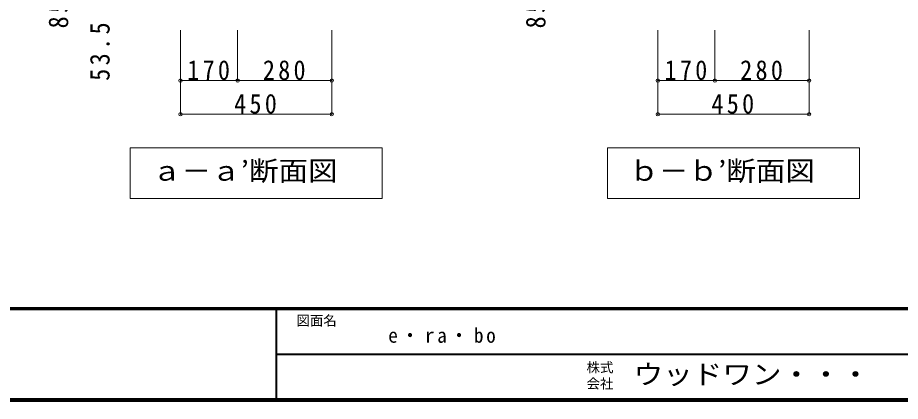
# Model space of a CAD drawing. Units: millimetres, scale not verified. Extents: x -3922 to 3878, y -2932 to 2722.
# Drawn here: x -791 to 1835, y -2864 to -1724 of the extents above; entities that cross this region are included whole.
import ezdxf
from ezdxf.enums import TextEntityAlignment as Align

# ---------------------------------------------------------------- set-up
doc = ezdxf.new("R2010")
doc.units = ezdxf.units.MM
doc.header["$LTSCALE"] = 20
doc.header["$PDMODE"] = 32
doc.header["$PDSIZE"] = 10
for name, color, linetype, lineweight in [('0-A_文字', 7, 'Continuous', 18), ('0-B_寸法', 7, 'Continuous', 9), ('F-1_枠', 6, 'Continuous', 40)]:
    doc.layers.add(name, color=color, linetype=linetype, lineweight=lineweight)
doc.layers.add('F-A_文字', color=7, linetype='Continuous')
doc.styles.add('ＭＳ ゴシック', font='')
doc.styles.get('ＭＳ ゴシック').set_extended_font_data('MS Gothic')

msp = doc.modelspace()

# ---------------------------------------------------------------- linework, layer by layer
at = {"layer": '0-A_文字'}
for p, q in [((-456.67, -2111.27), (-456.67, -2261.27)), ((293.33, -2111.27), (-456.67, -2111.27)), ((293.33, -2111.27), (293.33, -2261.27)), ((963.33, -2111.27), (963.33, -2261.27)), ((1713.33, -2111.27), (963.33, -2111.27)), ((1713.33, -2111.27), (1713.33, -2261.27)), ((-456.67, -2261.27), (293.33, -2261.27)), ((963.33, -2261.27), (1713.33, -2261.27))]:
    msp.add_line(p, q, dxfattribs=at)
at = {"layer": '0-B_寸法', "color": 4}
for p, q in [((-306.67, -2011.27), (-306.67, -1761.27)), ((-136.67, -1911.27), (-136.67, -1761.27)), ((143.33, -2011.27), (143.33, -1761.27)), ((1113.33, -2011.27), (1113.33, -1761.27)), ((1283.33, -1911.27), (1283.33, -1761.27)), ((1563.33, -2011.27), (1563.33, -1761.27)), ((-306.67, -1911.27), (143.33, -1911.27)), ((1113.33, -1911.27), (1563.33, -1911.27)), ((-306.67, -2011.27), (143.33, -2011.27)), ((1113.33, -2011.27), (1563.33, -2011.27))]:
    msp.add_line(p, q, dxfattribs=at)
at = {"layer": '0-B_寸法'}
for p in [(-306.67, -1911.27), (-136.67, -1911.27), (143.33, -1911.27), (1113.33, -1911.27), (1283.33, -1911.27), (1563.33, -1911.27), (-306.67, -2011.27), (143.33, -2011.27), (1113.33, -2011.27), (1563.33, -2011.27)]:
    msp.add_point(p, dxfattribs=at)
at = {"layer": 'F-1_枠'}
for p, q in [((3877.97, -2587.71), (-3922.03, -2587.71)), ((3877.97, -2591.04), (-3922.03, -2591.04)), ((-22.03, -2591.04), (-22.03, -2857.71)), ((-22.03, -2724.37), (3871.3, -2724.38)), ((3877.97, -2857.71), (-3922.03, -2857.71)), ((3877.97, -2861.04), (-3922.03, -2861.04)), ((3877.97, -2864.37), (-3922.03, -2864.37))]:
    msp.add_line(p, q, dxfattribs=at)

# ---------------------------------------------------------------- texts
at = {"layer": '0-A_文字', "style": 'ＭＳ ゴシック', "width": 1.1}
for s, p in [('ａ－ａ’断面図', (-391.67, -2226.27)), ('ｂ－ｂ’断面図', (1028.33, -2226.27))]:
    msp.add_text(s, height=58.65, dxfattribs=at).set_placement(p, align=Align.BOTTOM_LEFT)
at = {"layer": '0-A_文字', "insert": (311.3, -2691.04), "char_height": 43.99, "attachment_point": 7, "style": 'ＭＳ ゴシック'}
msp.add_mtext('\\T1.28;\\W0.95;e・ra・bo', dxfattribs=at)
at = {"layer": '0-B_寸法', "char_height": 58.65, "attachment_point": 7, "rotation": 90, "style": 'ＭＳ ゴシック'}
for s, insert in [('\\T1.28;\\W0.9;85.5', (-639.99, -1756.02)), ('\\T1.28;\\W0.9;85.5', (780.01, -1756.02)), ('\\T1.28;\\W0.9;53.5', (-516.67, -1911.84))]:
    msp.add_mtext(s, dxfattribs=dict(at, insert=insert))
at = {"layer": '0-B_寸法', "char_height": 58.65, "attachment_point": 7, "style": 'ＭＳ ゴシック'}
for s, insert in [('\\T1.27;\\W0.9;170', (-286.67, -1910.06)), ('\\T1.27;\\W0.9;280', (-61.67, -1910.06)), ('\\T1.27;\\W0.9;170', (1133.33, -1910.06)), ('\\T1.27;\\W0.9;280', (1358.33, -1910.06)), ('\\T1.27;\\W0.9;450', (-147.21, -2010.06)), ('\\T1.27;\\W0.9;450', (1272.79, -2010.06))]:
    msp.add_mtext(s, dxfattribs=dict(at, insert=insert))
at = {"layer": 'F-A_文字', "style": 'ＭＳ ゴシック'}
for s, p in [('図面名', (37.97, -2647.71)), ('株式', (901.3, -2787.04)), ('会社', (901.3, -2835.04))]:
    msp.add_text(s, height=29.33, dxfattribs=at).set_placement(p, align=Align.BOTTOM_LEFT)
at = {"layer": 'F-A_文字', "style": 'ＭＳ ゴシック', "width": 1.1}
msp.add_text('ウッドワン・・・', height=58.65, dxfattribs=at).set_placement((1041.3, -2831.04), align=Align.BOTTOM_LEFT)

doc.saveas('drawing.dxf')
